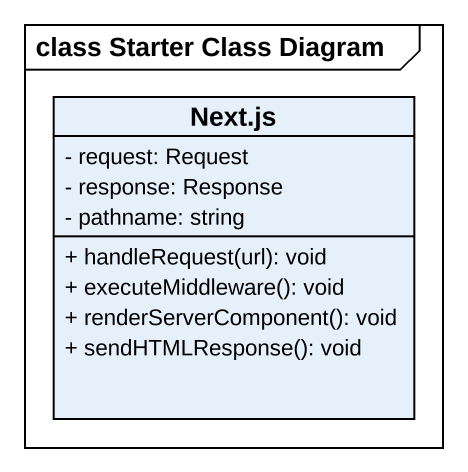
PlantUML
@startuml
mainframe class Starter Class Diagram
hide circle
hide empty members
skinparam classAttributeIconSize 0
class "Next.js" as Next_js {
  - request: Request
  - response: Response
  - pathname: string
  + handleRequest(url): void
  + executeMiddleware(): void
  + renderServerComponent(): void
  + sendHTMLResponse(): void
}
@enduml
